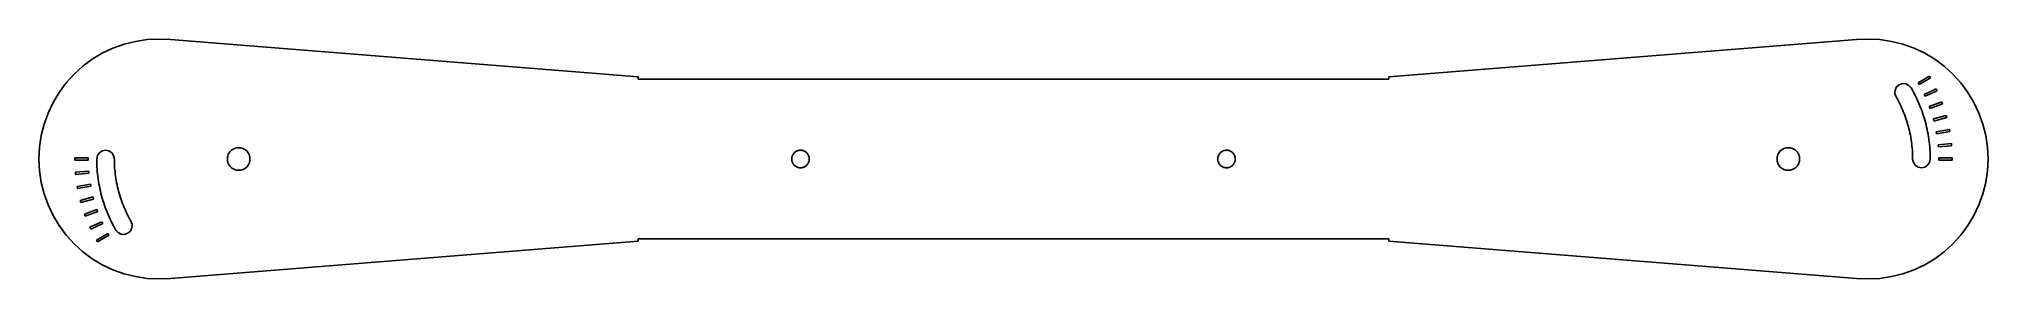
# Model space of a CAD drawing. Header units: metres. Extents: x -366 to 366, y -45 to 45.
import ezdxf

# ---------------------------------------------------------------- set-up
doc = ezdxf.new("R2010")
doc.units = ezdxf.units.M

msp = doc.modelspace()

# ---------------------------------------------------------------- linework, layer by layer
for p, q in [((-329.775, 44.1353), (-334.058, 43.0623)), ((-325.406, 44.7833), (-329.775, 44.1353)), ((-320.996, 45), (-325.406, 44.7833)), ((-316.585, 44.7833), (-320.996, 45)), ((-140.996, 30.7966), (-316.585, 44.7833)), ((316.585, 44.7833), (140.996, 30.7966)), ((320.996, 45), (316.585, 44.7833)), ((325.406, 44.7833), (320.996, 45)), ((329.775, 44.1353), (325.406, 44.7833)), ((334.058, 43.0623), (329.775, 44.1353)), ((-345.996, 37.4161), (-349.543, 34.7855)), ((-342.208, 39.6864), (-345.996, 37.4161)), ((-338.216, 41.5746), (-342.208, 39.6864)), ((-334.058, 43.0623), (-338.216, 41.5746)), ((338.216, 41.5746), (334.058, 43.0623)), ((342.208, 39.6864), (338.216, 41.5746)), ((345.996, 37.4161), (342.208, 39.6864)), ((349.543, 34.7855), (345.996, 37.4161)), ((-352.815, 31.8198), (-355.781, 28.5477)), ((-349.543, 34.7855), (-352.815, 31.8198)), ((-140.996, 30), (-140.996, 30.7966)), ((140.996, 30), (-140.996, 30)), ((140.996, 30.7966), (140.996, 30)), ((339.726, 28.5964), (344.056, 31.0964)), ((344.456, 30.4036), (340.126, 27.9036)), ((344.056, 31.0964), (344.456, 30.4036)), ((352.815, 31.8198), (349.543, 34.7855)), ((355.781, 28.5477), (352.815, 31.8198)), ((-358.412, 25.0007), (-360.682, 21.2128)), ((-355.781, 28.5477), (-358.412, 25.0007)), ((331.025, 24.5693), (331.109, 25.8541)), ((331.439, 23.35), (331.025, 24.5693)), ((331.109, 25.8541), (331.679, 27.0089)), ((331.84, 22.6406), (331.439, 23.35)), ((331.679, 27.0089), (332.647, 27.8579)), ((332.229, 21.9243), (331.84, 22.6406)), ((332.647, 27.8579), (333.866, 28.2718)), ((333.866, 28.2718), (335.151, 28.1875)), ((335.151, 28.1875), (336.306, 27.6181)), ((336.306, 27.6181), (337.155, 26.65)), ((337.155, 26.65), (337.613, 25.8403)), ((337.613, 25.8403), (338.057, 25.0228)), ((338.057, 25.0228), (338.486, 24.1977)), ((338.486, 24.1977), (338.901, 23.3652)), ((338.901, 23.3652), (339.302, 22.5255)), ((339.302, 22.5255), (339.688, 21.6791)), ((340.126, 27.9036), (339.726, 28.5964)), ((342.033, 24.2404), (346.564, 26.3535)), ((342.371, 23.5154), (342.033, 24.2404)), ((346.903, 25.6285), (342.371, 23.5154)), ((346.564, 26.3535), (346.903, 25.6285)), ((358.412, 25.0007), (355.781, 28.5477)), ((360.682, 21.2128), (358.412, 25.0007)), ((-362.57, 17.2207), (-364.058, 13.0628)), ((-360.682, 21.2128), (-362.57, 17.2207)), ((332.606, 21.2014), (332.229, 21.9243)), ((332.969, 20.4719), (332.606, 21.2014)), ((333.32, 19.7363), (332.969, 20.4719)), ((333.658, 18.9946), (333.32, 19.7363)), ((333.983, 18.2471), (333.658, 18.9946)), ((334.295, 17.4941), (333.983, 18.2471)), ((334.594, 16.7358), (334.295, 17.4941)), ((334.879, 15.9723), (334.594, 16.7358)), ((335.151, 15.204), (334.879, 15.9723)), ((335.41, 14.4311), (335.151, 15.204)), ((339.688, 21.6791), (340.058, 20.826)), ((340.058, 20.826), (340.414, 19.9665)), ((340.414, 19.9665), (340.755, 19.101)), ((340.755, 19.101), (341.081, 18.2297)), ((341.081, 18.2297), (341.392, 17.3528)), ((341.392, 17.3528), (341.687, 16.4706)), ((341.687, 16.4706), (341.967, 15.5834)), ((341.967, 15.5834), (342.231, 14.6915)), ((342.231, 14.6915), (342.479, 13.795)), ((343.951, 19.7), (348.65, 21.4101)), ((344.225, 18.9483), (343.951, 19.7)), ((348.923, 20.6584), (344.225, 18.9483)), ((345.467, 15.0096), (350.296, 16.3037)), ((345.674, 14.2369), (345.467, 15.0096)), ((350.504, 15.531), (345.674, 14.2369)), ((348.65, 21.4101), (348.923, 20.6584)), ((350.296, 16.3037), (350.504, 15.531)), ((362.57, 17.2207), (360.682, 21.2128)), ((364.058, 13.0628), (362.57, 17.2207)), ((-365.131, 8.77905), (-365.779, 4.41077)), ((-364.058, 13.0628), (-365.131, 8.77905)), ((335.655, 13.6537), (335.41, 14.4311)), ((335.886, 12.8723), (335.655, 13.6537)), ((336.104, 12.0868), (335.886, 12.8723)), ((336.308, 11.2977), (336.104, 12.0868)), ((336.499, 10.5052), (336.308, 11.2977)), ((336.675, 9.70947), (336.499, 10.5052)), ((336.838, 8.91077), (336.675, 9.70947)), ((336.986, 8.10936), (336.838, 8.91077)), ((337.121, 7.30548), (336.986, 8.10936)), ((342.479, 13.795), (342.712, 12.8944)), ((342.712, 12.8944), (342.929, 11.9899)), ((342.929, 11.9899), (343.131, 11.0817)), ((343.131, 11.0817), (343.316, 10.1701)), ((343.316, 10.1701), (343.486, 9.25545)), ((343.486, 9.25545), (343.639, 8.33795)), ((343.639, 8.33795), (343.777, 7.41792)), ((343.777, 7.41792), (343.898, 6.49564)), ((346.568, 10.205), (351.492, 11.0733)), ((346.707, 9.41719), (346.568, 10.205)), ((351.631, 10.2854), (346.707, 9.41719)), ((351.492, 11.0733), (351.631, 10.2854)), ((365.131, 8.77905), (364.058, 13.0628)), ((365.779, 4.41077), (365.131, 8.77905)), ((-365.779, 4.41077), (-365.996, 0)), ((-365.996, 0), (-365.779, -4.41077)), ((-352.496, -0.399994), (-352.496, 0.399994)), ((-352.496, 0.399994), (-347.496, 0.399994)), ((-347.496, 0.399994), (-347.496, -0.399994)), ((-344.296, 0), (-344.044, 1.26285)), ((-344.287, -0.930206), (-344.296, 0)), ((-344.044, 1.26285), (-343.329, 2.33345)), ((-343.329, 2.33345), (-342.258, 3.0488)), ((-342.258, 3.0488), (-340.996, 3.29999)), ((-340.996, 3.29999), (-339.733, 3.0488)), ((-339.733, 3.0488), (-338.662, 2.33345)), ((-338.662, 2.33345), (-337.947, 1.26285)), ((-337.947, 1.26285), (-337.696, 0)), ((-337.696, 0), (-337.688, -0.815018)), ((-295.246, 0), (-295.225, 0.416565)), ((-295.225, -0.416565), (-295.246, 0)), ((-295.225, 0.416565), (-295.164, 0.829132)), ((-295.164, 0.829132), (-295.063, 1.2337)), ((-295.063, 1.2337), (-294.922, 1.6264)), ((-294.922, 1.6264), (-294.744, 2.00343)), ((-294.744, 2.00343), (-294.529, 2.36116)), ((-294.529, 2.36116), (-294.281, 2.69617)), ((-294.281, 2.69617), (-294.001, 3.0052)), ((-294.001, 3.0052), (-293.692, 3.28529)), ((-293.692, 3.28529), (-293.357, 3.53374)), ((-293.357, 3.53374), (-292.999, 3.74815)), ((-292.999, 3.74815), (-292.622, 3.92648)), ((-292.622, 3.92648), (-292.229, 4.06699)), ((-292.229, 4.06699), (-291.825, 4.16833)), ((-291.825, 4.16833), (-291.412, 4.22952)), ((-291.412, 4.22952), (-290.996, 4.25)), ((-290.996, 4.25), (-290.579, 4.22952)), ((-290.579, 4.22952), (-290.166, 4.16833)), ((-290.166, 4.16833), (-289.762, 4.06699)), ((-289.762, 4.06699), (-289.369, 3.92648)), ((-289.369, 3.92648), (-288.992, 3.74815)), ((-288.992, 3.74815), (-288.634, 3.53374)), ((-288.634, 3.53374), (-288.299, 3.28529)), ((-288.299, 3.28529), (-287.99, 3.0052)), ((-287.99, 3.0052), (-287.71, 2.69617)), ((-287.71, 2.69617), (-287.462, 2.36116)), ((-287.462, 2.36116), (-287.247, 2.00343)), ((-287.247, 2.00343), (-287.069, 1.6264)), ((-287.069, 1.6264), (-286.929, 1.2337)), ((-286.929, 1.2337), (-286.827, 0.829132)), ((-286.827, 0.829132), (-286.766, 0.416565)), ((-286.766, 0.416565), (-286.746, 0)), ((-286.746, 0), (-286.766, -0.416565)), ((-83.3, 0), (-83.2841, 0.323456)), ((-83.2841, -0.323456), (-83.3, 0)), ((-83.2841, 0.323456), (-83.2366, 0.643784)), ((-83.2366, 0.643784), (-83.1579, 0.957932)), ((-83.1579, 0.957932), (-83.0488, 1.26285)), ((-83.0488, 1.26285), (-82.9103, 1.5556)), ((-82.9103, 1.5556), (-82.7438, 1.83337)), ((-82.7438, 1.83337), (-82.5509, 2.09349)), ((-82.5509, 2.09349), (-82.3335, 2.33345)), ((-82.3335, 2.33345), (-82.0935, 2.55093)), ((-82.0935, 2.55093), (-81.8334, 2.74384)), ((-81.8334, 2.74384), (-81.5556, 2.91034)), ((-81.5556, 2.91034), (-81.2628, 3.0488)), ((-81.2628, 3.0488), (-80.9579, 3.1579)), ((-80.9579, 3.1579), (-80.6438, 3.23659)), ((-80.6438, 3.23659), (-80.3235, 3.2841)), ((-80.3235, 3.2841), (-80, 3.29999)), ((-80, 3.29999), (-79.6765, 3.2841)), ((-79.6765, 3.2841), (-79.3562, 3.23659)), ((-79.3562, 3.23659), (-79.0421, 3.1579)), ((-79.0421, 3.1579), (-78.7371, 3.0488)), ((-78.7371, 3.0488), (-78.4444, 2.91034)), ((-78.4444, 2.91034), (-78.1666, 2.74384)), ((-78.1666, 2.74384), (-77.9065, 2.55093)), ((-77.9065, 2.55093), (-77.6665, 2.33345)), ((-77.6665, 2.33345), (-77.4491, 2.09349)), ((-77.4491, 2.09349), (-77.2561, 1.83337)), ((-77.2561, 1.83337), (-77.0896, 1.5556)), ((-77.0896, 1.5556), (-76.9512, 1.26285)), ((-76.9512, 1.26285), (-76.8421, 0.957932)), ((-76.8421, 0.957932), (-76.7634, 0.643784)), ((-76.7634, 0.643784), (-76.7159, 0.323456)), ((-76.7159, 0.323456), (-76.7, 0)), ((-76.7, 0), (-76.7159, -0.323456)), ((76.7, 0), (76.7159, 0.323456)), ((76.7159, -0.323456), (76.7, 0)), ((76.7159, 0.323456), (76.7634, 0.643784)), ((76.7634, 0.643784), (76.8421, 0.957932)), ((76.8421, 0.957932), (76.9512, 1.26285)), ((76.9512, 1.26285), (77.0896, 1.5556)), ((77.0896, 1.5556), (77.2561, 1.83337)), ((77.2561, 1.83337), (77.4491, 2.09349)), ((77.4491, 2.09349), (77.6665, 2.33345)), ((77.6665, 2.33345), (77.9065, 2.55093)), ((77.9065, 2.55093), (78.1666, 2.74384)), ((78.1666, 2.74384), (78.4444, 2.91034)), ((78.4444, 2.91034), (78.7371, 3.0488)), ((78.7371, 3.0488), (79.0421, 3.1579)), ((79.0421, 3.1579), (79.3562, 3.23659)), ((79.3562, 3.23659), (79.6765, 3.2841)), ((79.6765, 3.2841), (80, 3.29999)), ((80, 3.29999), (80.3235, 3.2841)), ((80.3235, 3.2841), (80.6438, 3.23659)), ((80.6438, 3.23659), (80.9579, 3.1579)), ((80.9579, 3.1579), (81.2628, 3.0488)), ((81.2628, 3.0488), (81.5556, 2.91034)), ((81.5556, 2.91034), (81.8334, 2.74384)), ((81.8334, 2.74384), (82.0935, 2.55093)), ((82.0935, 2.55093), (82.3335, 2.33345)), ((82.3335, 2.33345), (82.5509, 2.09349)), ((82.5509, 2.09349), (82.7438, 1.83337)), ((82.7438, 1.83337), (82.9103, 1.5556)), ((82.9103, 1.5556), (83.0488, 1.26285)), ((83.0488, 1.26285), (83.1579, 0.957932)), ((83.1579, 0.957932), (83.2366, 0.643784)), ((83.2366, 0.643784), (83.2841, 0.323456)), ((83.2841, 0.323456), (83.3, 0)), ((83.3, 0), (83.2841, -0.323456)), ((286.746, 0), (286.766, 0.416565)), ((286.766, -0.416565), (286.746, 0)), ((286.766, 0.416565), (286.827, 0.829132)), ((286.827, 0.829132), (286.929, 1.2337)), ((286.929, 1.2337), (287.069, 1.6264)), ((287.069, 1.6264), (287.247, 2.00343)), ((287.247, 2.00343), (287.462, 2.36116)), ((287.462, 2.36116), (287.71, 2.69617)), ((287.71, 2.69617), (287.99, 3.0052)), ((287.99, 3.0052), (288.299, 3.28529)), ((288.299, 3.28529), (288.634, 3.53374)), ((288.634, 3.53374), (288.992, 3.74815)), ((288.992, 3.74815), (289.369, 3.92648)), ((289.369, 3.92648), (289.762, 4.06699)), ((289.762, 4.06699), (290.166, 4.16833)), ((290.166, 4.16833), (290.579, 4.22952)), ((290.579, 4.22952), (290.996, 4.25)), ((290.996, 4.25), (291.412, 4.22952)), ((291.412, 4.22952), (291.825, 4.16833)), ((291.825, 4.16833), (292.229, 4.06699)), ((292.229, 4.06699), (292.622, 3.92648)), ((292.622, 3.92648), (292.999, 3.74815)), ((292.999, 3.74815), (293.357, 3.53374)), ((293.357, 3.53374), (293.692, 3.28529)), ((293.692, 3.28529), (294.001, 3.0052)), ((294.001, 3.0052), (294.281, 2.69617)), ((294.281, 2.69617), (294.529, 2.36116)), ((294.529, 2.36116), (294.744, 2.00343)), ((294.744, 2.00343), (294.922, 1.6264)), ((294.922, 1.6264), (295.063, 1.2337)), ((295.063, 1.2337), (295.164, 0.829132)), ((295.164, 0.829132), (295.225, 0.416565)), ((295.225, 0.416565), (295.246, 0)), ((295.246, 0), (295.225, -0.416565)), ((337.241, 6.49937), (337.121, 7.30548)), ((337.347, 5.69128), (337.241, 6.49937)), ((337.44, 4.88147), (337.347, 5.69128)), ((337.518, 4.07016), (337.44, 4.88147)), ((337.582, 3.25761), (337.518, 4.07016)), ((337.632, 2.44408), (337.582, 3.25761)), ((337.667, 1.62979), (337.632, 2.44408)), ((337.688, 0.815018), (337.667, 1.62979)), ((337.696, 0), (337.688, 0.815018)), ((337.947, -1.26285), (337.696, 0)), ((343.898, 6.49564), (344.004, 5.57137)), ((344.004, 5.57137), (344.093, 4.6454)), ((344.296, 0), (344.044, -1.26285)), ((344.093, 4.6454), (344.166, 3.71802)), ((344.166, 3.71802), (344.223, 2.78951)), ((344.223, 2.78951), (344.263, 1.86014)), ((344.263, 1.86014), (344.287, 0.930206)), ((344.287, 0.930206), (344.296, 0)), ((347.246, 5.32277), (352.227, 5.75854)), ((347.315, 4.52582), (347.246, 5.32277)), ((352.296, 4.96159), (347.315, 4.52582)), ((347.496, -0.399994), (347.496, 0.399994)), ((347.496, 0.399994), (352.496, 0.399994)), ((352.227, 5.75854), (352.296, 4.96159)), ((352.496, 0.399994), (352.496, -0.399994)), ((365.996, 0), (365.779, 4.41077)), ((365.779, -4.41077), (365.996, 0)), ((-365.779, -4.41077), (-365.131, -8.77905)), ((-347.496, -0.399994), (-352.496, -0.399994)), ((-352.296, -4.96159), (-347.315, -4.52582)), ((-352.227, -5.75854), (-352.296, -4.96159)), ((-347.246, -5.32277), (-352.227, -5.75854)), ((-347.315, -4.52582), (-347.246, -5.32277)), ((-344.263, -1.86014), (-344.287, -0.930206)), ((-344.223, -2.78951), (-344.263, -1.86014)), ((-344.166, -3.71802), (-344.223, -2.78951)), ((-344.093, -4.6454), (-344.166, -3.71802)), ((-344.004, -5.57137), (-344.093, -4.6454)), ((-343.898, -6.49564), (-344.004, -5.57137)), ((-343.777, -7.41792), (-343.898, -6.49564)), ((-337.688, -0.815018), (-337.667, -1.62979)), ((-337.667, -1.62979), (-337.632, -2.44408)), ((-337.632, -2.44408), (-337.582, -3.25761)), ((-337.582, -3.25761), (-337.518, -4.07016)), ((-337.518, -4.07016), (-337.44, -4.88147)), ((-337.44, -4.88147), (-337.347, -5.69128)), ((-337.347, -5.69128), (-337.241, -6.49937)), ((-337.241, -6.49937), (-337.121, -7.30548)), ((-337.121, -7.30548), (-336.986, -8.10936)), ((-295.164, -0.829132), (-295.225, -0.416565)), ((-295.063, -1.2337), (-295.164, -0.829132)), ((-294.922, -1.6264), (-295.063, -1.2337)), ((-294.744, -2.00343), (-294.922, -1.6264)), ((-294.529, -2.36116), (-294.744, -2.00343)), ((-294.281, -2.69617), (-294.529, -2.36116)), ((-294.001, -3.0052), (-294.281, -2.69617)), ((-293.692, -3.28529), (-294.001, -3.0052)), ((-293.357, -3.53374), (-293.692, -3.28529)), ((-292.999, -3.74815), (-293.357, -3.53374)), ((-292.622, -3.92648), (-292.999, -3.74815)), ((-292.229, -4.06699), (-292.622, -3.92648)), ((-291.825, -4.16833), (-292.229, -4.06699)), ((-291.412, -4.22952), (-291.825, -4.16833)), ((-290.996, -4.25), (-291.412, -4.22952)), ((-290.579, -4.22952), (-290.996, -4.25)), ((-290.166, -4.16833), (-290.579, -4.22952)), ((-289.762, -4.06699), (-290.166, -4.16833)), ((-289.369, -3.92648), (-289.762, -4.06699)), ((-288.992, -3.74815), (-289.369, -3.92648)), ((-288.634, -3.53374), (-288.992, -3.74815)), ((-288.299, -3.28529), (-288.634, -3.53374)), ((-287.99, -3.0052), (-288.299, -3.28529)), ((-287.71, -2.69617), (-287.99, -3.0052)), ((-287.462, -2.36116), (-287.71, -2.69617)), ((-287.247, -2.00343), (-287.462, -2.36116)), ((-287.069, -1.6264), (-287.247, -2.00343)), ((-286.929, -1.2337), (-287.069, -1.6264)), ((-286.827, -0.829132), (-286.929, -1.2337)), ((-286.766, -0.416565), (-286.827, -0.829132)), ((-83.2366, -0.643784), (-83.2841, -0.323456)), ((-83.1579, -0.957932), (-83.2366, -0.643784)), ((-83.0488, -1.26285), (-83.1579, -0.957932)), ((-82.9103, -1.5556), (-83.0488, -1.26285)), ((-82.7438, -1.83337), (-82.9103, -1.5556)), ((-82.5509, -2.09349), (-82.7438, -1.83337)), ((-82.3335, -2.33345), (-82.5509, -2.09349)), ((-82.0935, -2.55093), (-82.3335, -2.33345)), ((-81.8334, -2.74384), (-82.0935, -2.55093)), ((-81.5556, -2.91034), (-81.8334, -2.74384)), ((-81.2628, -3.0488), (-81.5556, -2.91034)), ((-80.9579, -3.1579), (-81.2628, -3.0488)), ((-80.6438, -3.23659), (-80.9579, -3.1579)), ((-80.3235, -3.2841), (-80.6438, -3.23659)), ((-80, -3.29999), (-80.3235, -3.2841)), ((-79.6765, -3.2841), (-80, -3.29999)), ((-79.3562, -3.23659), (-79.6765, -3.2841)), ((-79.0421, -3.1579), (-79.3562, -3.23659)), ((-78.7371, -3.0488), (-79.0421, -3.1579)), ((-78.4444, -2.91034), (-78.7371, -3.0488)), ((-78.1666, -2.74384), (-78.4444, -2.91034)), ((-77.9065, -2.55093), (-78.1666, -2.74384)), ((-77.6665, -2.33345), (-77.9065, -2.55093)), ((-77.4491, -2.09349), (-77.6665, -2.33345)), ((-77.2561, -1.83337), (-77.4491, -2.09349)), ((-77.0896, -1.5556), (-77.2561, -1.83337)), ((-76.9512, -1.26285), (-77.0896, -1.5556)), ((-76.8421, -0.957932), (-76.9512, -1.26285)), ((-76.7634, -0.643784), (-76.8421, -0.957932)), ((-76.7159, -0.323456), (-76.7634, -0.643784)), ((76.7634, -0.643784), (76.7159, -0.323456)), ((76.8421, -0.957932), (76.7634, -0.643784)), ((76.9512, -1.26285), (76.8421, -0.957932)), ((77.0896, -1.5556), (76.9512, -1.26285)), ((77.2561, -1.83337), (77.0896, -1.5556)), ((77.4491, -2.09349), (77.2561, -1.83337)), ((77.6665, -2.33345), (77.4491, -2.09349)), ((77.9065, -2.55093), (77.6665, -2.33345)), ((78.1666, -2.74384), (77.9065, -2.55093)), ((78.4444, -2.91034), (78.1666, -2.74384)), ((78.7371, -3.0488), (78.4444, -2.91034)), ((79.0421, -3.1579), (78.7371, -3.0488)), ((79.3562, -3.23659), (79.0421, -3.1579)), ((79.6765, -3.2841), (79.3562, -3.23659)), ((80, -3.29999), (79.6765, -3.2841)), ((80.3235, -3.2841), (80, -3.29999)), ((80.6438, -3.23659), (80.3235, -3.2841)), ((80.9579, -3.1579), (80.6438, -3.23659)), ((81.2628, -3.0488), (80.9579, -3.1579)), ((81.5556, -2.91034), (81.2628, -3.0488)), ((81.8334, -2.74384), (81.5556, -2.91034)), ((82.0935, -2.55093), (81.8334, -2.74384)), ((82.3335, -2.33345), (82.0935, -2.55093)), ((82.5509, -2.09349), (82.3335, -2.33345)), ((82.7438, -1.83337), (82.5509, -2.09349)), ((82.9103, -1.5556), (82.7438, -1.83337)), ((83.0488, -1.26285), (82.9103, -1.5556)), ((83.1579, -0.957932), (83.0488, -1.26285)), ((83.2366, -0.643784), (83.1579, -0.957932)), ((83.2841, -0.323456), (83.2366, -0.643784)), ((286.827, -0.829132), (286.766, -0.416565)), ((286.929, -1.2337), (286.827, -0.829132)), ((287.069, -1.6264), (286.929, -1.2337)), ((287.247, -2.00343), (287.069, -1.6264)), ((287.462, -2.36116), (287.247, -2.00343)), ((287.71, -2.69617), (287.462, -2.36116)), ((287.99, -3.0052), (287.71, -2.69617)), ((288.299, -3.28529), (287.99, -3.0052)), ((288.634, -3.53374), (288.299, -3.28529)), ((288.992, -3.74815), (288.634, -3.53374)), ((289.369, -3.92648), (288.992, -3.74815)), ((289.762, -4.06699), (289.369, -3.92648)), ((290.166, -4.16833), (289.762, -4.06699)), ((290.579, -4.22952), (290.166, -4.16833)), ((290.996, -4.25), (290.579, -4.22952)), ((291.412, -4.22952), (290.996, -4.25)), ((291.825, -4.16833), (291.412, -4.22952)), ((292.229, -4.06699), (291.825, -4.16833)), ((292.622, -3.92648), (292.229, -4.06699)), ((292.999, -3.74815), (292.622, -3.92648)), ((293.357, -3.53374), (292.999, -3.74815)), ((293.692, -3.28529), (293.357, -3.53374)), ((294.001, -3.0052), (293.692, -3.28529)), ((294.281, -2.69617), (294.001, -3.0052)), ((294.529, -2.36116), (294.281, -2.69617)), ((294.744, -2.00343), (294.529, -2.36116)), ((294.922, -1.6264), (294.744, -2.00343)), ((295.063, -1.2337), (294.922, -1.6264)), ((295.164, -0.829132), (295.063, -1.2337)), ((295.225, -0.416565), (295.164, -0.829132)), ((338.662, -2.33345), (337.947, -1.26285)), ((339.733, -3.0488), (338.662, -2.33345)), ((340.996, -3.29999), (339.733, -3.0488)), ((342.258, -3.0488), (340.996, -3.29999)), ((343.329, -2.33345), (342.258, -3.0488)), ((344.044, -1.26285), (343.329, -2.33345)), ((352.496, -0.399994), (347.496, -0.399994)), ((365.131, -8.77905), (365.779, -4.41077)), ((-365.131, -8.77905), (-364.058, -13.0628)), ((-364.058, -13.0628), (-362.57, -17.2207)), ((-351.631, -10.2854), (-346.707, -9.41719)), ((-351.492, -11.0733), (-351.631, -10.2854)), ((-346.568, -10.205), (-351.492, -11.0733)), ((-350.504, -15.531), (-345.674, -14.2369)), ((-346.707, -9.41719), (-346.568, -10.205)), ((-345.674, -14.2369), (-345.467, -15.0096)), ((-343.639, -8.33795), (-343.777, -7.41792)), ((-343.486, -9.25545), (-343.639, -8.33795)), ((-343.316, -10.1701), (-343.486, -9.25545)), ((-343.131, -11.0817), (-343.316, -10.1701)), ((-342.929, -11.9899), (-343.131, -11.0817)), ((-342.712, -12.8944), (-342.929, -11.9899)), ((-342.479, -13.795), (-342.712, -12.8944)), ((-342.231, -14.6915), (-342.479, -13.795)), ((-336.986, -8.10936), (-336.838, -8.91077)), ((-336.838, -8.91077), (-336.675, -9.70947)), ((-336.675, -9.70947), (-336.499, -10.5052)), ((-336.499, -10.5052), (-336.308, -11.2977)), ((-336.308, -11.2977), (-336.104, -12.0868)), ((-336.104, -12.0868), (-335.886, -12.8723)), ((-335.886, -12.8723), (-335.655, -13.6537)), ((-335.655, -13.6537), (-335.41, -14.4311)), ((-335.41, -14.4311), (-335.151, -15.204)), ((362.57, -17.2207), (364.058, -13.0628)), ((364.058, -13.0628), (365.131, -8.77905)), ((-362.57, -17.2207), (-360.682, -21.2128)), ((-360.682, -21.2128), (-358.412, -25.0007)), ((-350.296, -16.3037), (-350.504, -15.531)), ((-345.467, -15.0096), (-350.296, -16.3037)), ((-348.923, -20.6584), (-344.225, -18.9483)), ((-348.65, -21.4101), (-348.923, -20.6584)), ((-343.951, -19.7), (-348.65, -21.4101)), ((-344.225, -18.9483), (-343.951, -19.7)), ((-341.967, -15.5834), (-342.231, -14.6915)), ((-341.687, -16.4706), (-341.967, -15.5834)), ((-341.392, -17.3528), (-341.687, -16.4706)), ((-341.081, -18.2297), (-341.392, -17.3528)), ((-340.755, -19.101), (-341.081, -18.2297)), ((-340.414, -19.9665), (-340.755, -19.101)), ((-340.058, -20.826), (-340.414, -19.9665)), ((-339.688, -21.6791), (-340.058, -20.826)), ((-339.302, -22.5255), (-339.688, -21.6791)), ((-335.151, -15.204), (-334.879, -15.9723)), ((-334.879, -15.9723), (-334.594, -16.7358)), ((-334.594, -16.7358), (-334.295, -17.4941)), ((-334.295, -17.4941), (-333.983, -18.2471)), ((-333.983, -18.2471), (-333.658, -18.9946)), ((-333.658, -18.9946), (-333.32, -19.7363)), ((-333.32, -19.7363), (-332.969, -20.4719)), ((-332.969, -20.4719), (-332.606, -21.2014)), ((-332.606, -21.2014), (-332.229, -21.9243)), ((-332.229, -21.9243), (-331.84, -22.6406)), ((358.412, -25.0007), (360.682, -21.2128)), ((360.682, -21.2128), (362.57, -17.2207)), ((-358.412, -25.0007), (-355.781, -28.5477)), ((-355.781, -28.5477), (-352.815, -31.8198)), ((-346.903, -25.6285), (-342.371, -23.5154)), ((-346.564, -26.3535), (-346.903, -25.6285)), ((-342.033, -24.2404), (-346.564, -26.3535)), ((-344.456, -30.4036), (-340.126, -27.9036)), ((-339.726, -28.5964), (-344.056, -31.0964)), ((-342.371, -23.5154), (-342.033, -24.2404)), ((-340.126, -27.9036), (-339.726, -28.5964)), ((-338.901, -23.3652), (-339.302, -22.5255)), ((-338.486, -24.1977), (-338.901, -23.3652)), ((-338.057, -25.0228), (-338.486, -24.1977)), ((-337.613, -25.8403), (-338.057, -25.0228)), ((-337.155, -26.65), (-337.613, -25.8403)), ((-336.306, -27.6181), (-337.155, -26.65)), ((-335.151, -28.1875), (-336.306, -27.6181)), ((-333.866, -28.2718), (-335.151, -28.1875)), ((-332.647, -27.8579), (-333.866, -28.2718)), ((-331.679, -27.0089), (-332.647, -27.8579)), ((-331.84, -22.6406), (-331.439, -23.35)), ((-331.109, -25.8541), (-331.679, -27.0089)), ((-331.439, -23.35), (-331.025, -24.5693)), ((-331.025, -24.5693), (-331.109, -25.8541)), ((352.815, -31.8198), (355.781, -28.5477)), ((355.781, -28.5477), (358.412, -25.0007)), ((-352.815, -31.8198), (-349.543, -34.7855)), ((-349.543, -34.7855), (-345.996, -37.4161)), ((-344.056, -31.0964), (-344.456, -30.4036)), ((-316.585, -44.7833), (-140.996, -30.7966)), ((-140.996, -30.7966), (-140.996, -30)), ((-140.996, -30), (140.996, -30)), ((140.996, -30), (140.996, -30.7966)), ((140.996, -30.7966), (316.585, -44.7833)), ((345.996, -37.4161), (349.543, -34.7855)), ((349.543, -34.7855), (352.815, -31.8198)), ((-345.996, -37.4161), (-342.208, -39.6864)), ((-342.208, -39.6864), (-338.216, -41.5746)), ((-338.216, -41.5746), (-334.058, -43.0623)), ((-334.058, -43.0623), (-329.775, -44.1353)), ((329.775, -44.1353), (334.058, -43.0623)), ((334.058, -43.0623), (338.216, -41.5746)), ((338.216, -41.5746), (342.208, -39.6864)), ((342.208, -39.6864), (345.996, -37.4161)), ((-329.775, -44.1353), (-325.406, -44.7833)), ((-325.406, -44.7833), (-320.996, -45)), ((-320.996, -45), (-316.585, -44.7833)), ((316.585, -44.7833), (320.996, -45)), ((320.996, -45), (325.406, -44.7833)), ((325.406, -44.7833), (329.775, -44.1353))]:
    msp.add_line(p, q)

doc.saveas('drawing.dxf')
